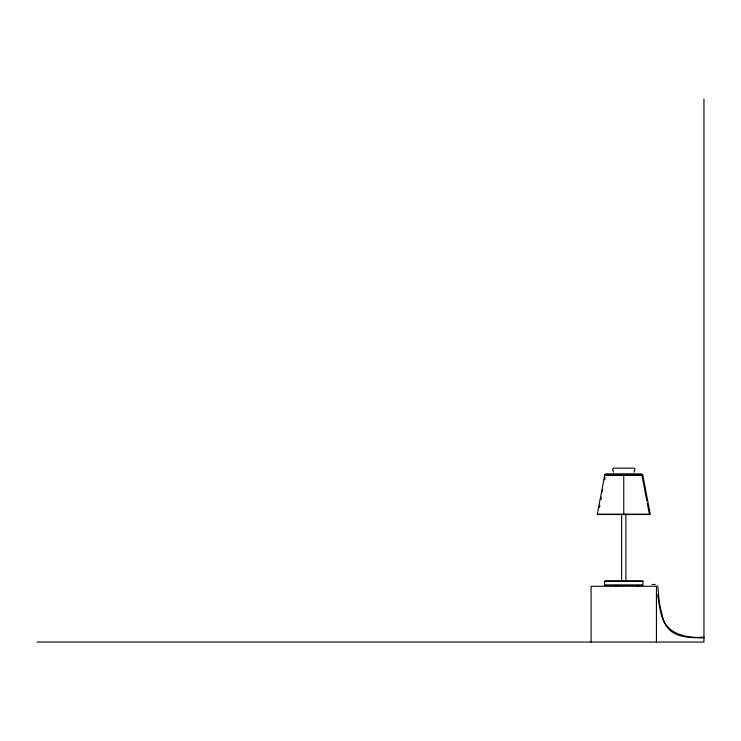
<?xml version="1.0" encoding="UTF-8"?>
<svg xmlns="http://www.w3.org/2000/svg" width="741" height="741" viewBox="0 0 741 741"><rect width="100%" height="100%" fill="white"/><g stroke="black" fill="none" stroke-linecap="round" stroke-linejoin="round"><path stroke-width="1.11" d="M625.904 580.953L625.913 514.3M599.423 507.492L599.858 505.232M600.932 499.591L601.359 497.331M602.414 491.802L602.831 489.616M604.693 479.798L605.11 477.621M638.594 586.233L638.853 585.464M634.018 472.212L634.954 469.062L634.287 468.173L613.428 468.145L612.566 469.062L613.502 472.212M617.383 586.224L617.633 585.464L617.448 586.233M618.485 585.464L618.022 586.224L618.494 585.473L614.78 585.473L615.234 586.233M652.034 584.454L655.192 584.482M605.666 473.87L641.854 473.87M605.536 475.435L641.882 475.435M597.626 514.55L649.894 514.55M604.878 580.953L642.642 580.953M604.878 585.399L642.642 585.399M638.798 585.473L637.204 585.473L637.408 586.233L637.158 585.464M37.05 642.058L703.95 642.058L703.95 98.942M703.95 637.13C686.824 638.649 664.186 633.963 661.861 613.298C658.999 604.415 658.73 594.995 657.749 585.918M703.95 637.927C692.168 637.547 678.376 638.251 669.151 629.563C660.629 620.18 659.536 606.657 657.628 594.68M641.993 475.435L646.847 500.953M647.273 503.176L649.172 513.161M656.443 642.058L656.443 586.261L591.077 586.261L591.077 642.058M639.437 585.483L639.437 586.187M623.755 474.888L623.755 514.486M621.606 514.3L621.616 580.953M604.823 474.573L597.302 514.134L650.237 514.134L642.697 474.573L604.813 474.573M642.984 581.305L604.536 581.305L604.545 585.047L642.984 585.047L642.975 581.305"/></g></svg>
